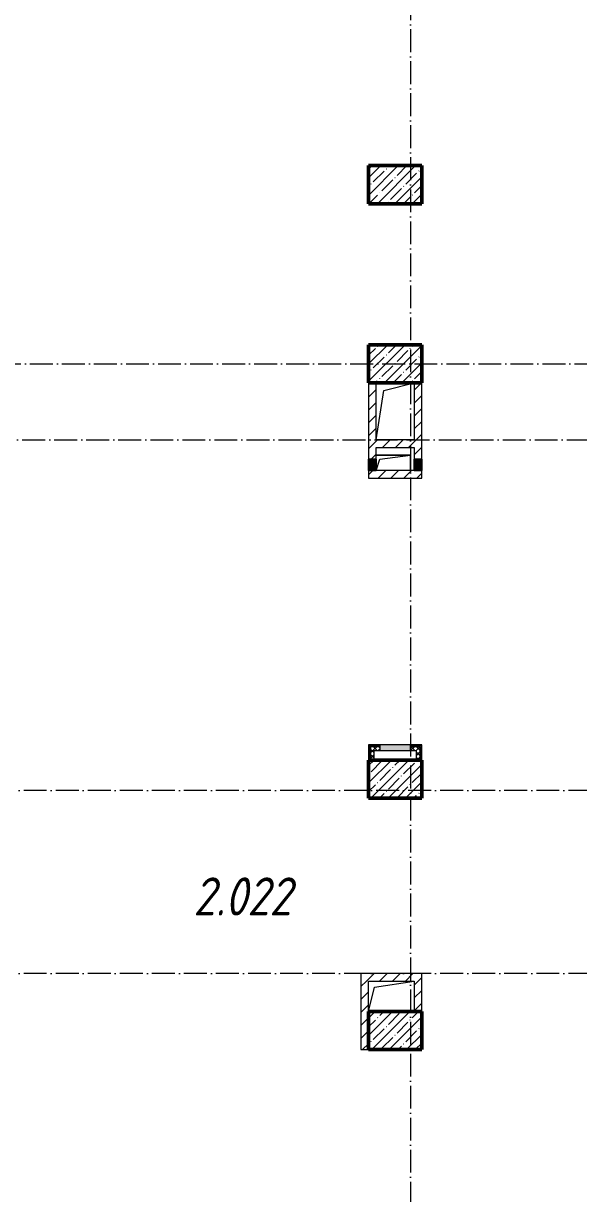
# Model space of a CAD drawing. Header units: millimetres. Extents: x 2294 to 908349, y -83289 to 219220.
# Drawn here: x 91588 to 98868, y 70716 to 86073 of the extents above; entities that cross this region are included whole.
import ezdxf

# ---------------------------------------------------------------- set-up
doc = ezdxf.new("R2010")
doc.units = ezdxf.units.MM
doc.linetypes.add('50_200_ШТРИХ_1Т_ш5_п1_п1_', pattern=[700, 500, -100, 0, -100])
for name, color, linetype, lineweight in [('A-DETL-GENF-OTLN', 7, 'Continuous', 9), ('A-FLOR-____-OTLN', 7, 'Continuous', 9), ('A-GENM-____-OTLN', 7, 'Continuous', 9), ('A-GLAZ-____-OTLN', 7, 'Continuous', 9), ('A-WALL-____-MCUT', 7, 'Continuous', 13), ('A-WALL-____-MCUT-1', 7, 'Continuous', 9), ('A-WALL-____-PATT-1', 7, 'Continuous', 9), ('A-WALL-FNSH-MCUT-1', 7, 'Continuous', 9), ('S-COLS-____-MCUT', 7, 'Continuous', 50), ('S-COLS-____-OTLN', 7, 'Continuous', 9), ('S-GRID-____-OTLN-1', 7, '50_200_ШТРИХ_1Т_ш5_п1_п1_', 9), ('Марки помещений', 7, 'Continuous', 9)]:
    doc.layers.add(name, color=color, linetype=linetype, lineweight=lineweight)
doc.layers.add('A-WALL-____-PATT-3', color=9, linetype='Continuous', lineweight=9, true_color=0x808080)
doc.styles.add('ISOCPEUR_I_2', font='isocpeui.ttf', dxfattribs={"width": 0.85, "height": 2.3})
pattern_1 = [(45, (7562.79, 6025.28), (-84.85281, 84.85281), [])]
pattern_2 = [(45, (7562.787, 6025.276), (-35.35534, 35.35534), []), (135, (7562.787, 6025.276), (-35.35534, -35.35534), [])]

# ---------------------------------------------------------------- blocks, each defined once
blk = doc.blocks.new('BSC_Колонна _Прямоугольная - 500х700-V131-АР1_План отверстий 2 этажа в осях 1-64_Ю-ЯЯ')
at = {"layer": 'S-COLS-____-OTLN'}
h = blk.add_hatch(dxfattribs=at)
h.set_pattern_fill('FP_144', color=256, style=0, pattern_type=2)
h.set_pattern_definition([(315, (-66831.04, 88900), (114.04925, 114.04925), []), (315, (-66831.04, 88785.95), (114.04925, 114.04925), [201.613, -40.323, 3.353, -36.97])])
h.paths.add_polyline_path([(-250, -350), (250, -350), (250, 350), (-250, 350)], flags=0)
at = {"layer": 'S-COLS-____-MCUT'}
for p, q in [((250, 350), (-250, 350)), ((-250, 350), (-250, -350)), ((250, -350), (250, 350)), ((-250, -350), (250, -350))]:
    blk.add_line(p, q, dxfattribs=at)
blk = doc.blocks.new('BSC_Колонна _Прямоугольная - 500х700-V134-АР1_План отверстий 2 этажа в осях 1-64_Ю-ЯЯ')
at = {"layer": 'S-COLS-____-OTLN'}
h = blk.add_hatch(dxfattribs=at)
h.set_pattern_fill('FP_147', color=256, style=0, pattern_type=2)
h.set_pattern_definition([(315, (-70131.04, 88900), (114.04925, 114.04925), []), (315, (-70131.04, 88785.95), (114.04925, 114.04925), [201.613, -40.323, 3.353, -36.97])])
h.paths.add_polyline_path([(-250, -350), (250, -350), (250, 350), (-250, 350)], flags=0)
at = {"layer": 'S-COLS-____-MCUT'}
for p, q in [((250, 350), (-250, 350)), ((-250, 350), (-250, -350)), ((250, -350), (250, 350)), ((-250, -350), (250, -350))]:
    blk.add_line(p, q, dxfattribs=at)
blk = doc.blocks.new('BSC_Колонна _Прямоугольная - 500х700-V137-АР1_План отверстий 2 этажа в осях 1-64_Ю-ЯЯ')
at = {"layer": 'S-COLS-____-OTLN'}
h = blk.add_hatch(dxfattribs=at)
h.set_pattern_fill('FP_150', color=256, style=0, pattern_type=2)
h.set_pattern_definition([(315, (-75581.04, 88900), (114.04925, 114.04925), []), (315, (-75581.04, 88785.95), (114.04925, 114.04925), [201.613, -40.323, 3.353, -36.97])])
h.paths.add_polyline_path([(-250, -350), (250, -350), (250, 350), (-250, 350)], flags=0)
at = {"layer": 'S-COLS-____-MCUT'}
for p, q in [((250, 350), (-250, 350)), ((-250, 350), (-250, -350)), ((250, -350), (250, 350)), ((-250, -350), (250, -350))]:
    blk.add_line(p, q, dxfattribs=at)
blk = doc.blocks.new('BSC_Колонна _Прямоугольная - 500х700-V140-АР1_План отверстий 2 этажа в осях 1-64_Ю-ЯЯ')
at = {"layer": 'S-COLS-____-OTLN'}
h = blk.add_hatch(dxfattribs=at)
h.set_pattern_fill('FP_153', color=256, style=0, pattern_type=2)
h.set_pattern_definition([(315, (-77931.04, 88900), (114.04925, 114.04925), []), (315, (-77931.04, 88785.95), (114.04925, 114.04925), [201.613, -40.323, 3.353, -36.97])])
h.paths.add_polyline_path([(-250, -350), (250, -350), (250, 350), (-250, 350)], flags=0)
at = {"layer": 'S-COLS-____-MCUT'}
for p, q in [((250, 350), (-250, 350)), ((-250, 350), (-250, -350)), ((250, -350), (250, 350)), ((-250, -350), (250, -350))]:
    blk.add_line(p, q, dxfattribs=at)
blk = doc.blocks.new('AR_Отверстие прямоугольное _в плите_ - AR_Отверстие прямоугольное _в плите_-30552529-АР1_План отверстий 2 этажа в осях 1-64_Ю-ЯЯ')
at = {"layer": 'A-GENM-____-OTLN'}
for p, q in [((-150, 275), (250, 375)), ((-250, -375), (-150, 275))]:
    blk.add_line(p, q, dxfattribs=at)
blk = doc.blocks.new('AR_Отверстие прямоугольное _в плите_ - AR_Отверстие прямоугольное _в плите_-30552531-АР1_План отверстий 2 этажа в осях 1-64_Ю-ЯЯ')
at = {"layer": 'A-GENM-____-OTLN'}
for p, q in [((-220, 120), (300, 200)), ((-300, -200), (-220, 120))]:
    blk.add_line(p, q, dxfattribs=at)
blk = doc.blocks.new('AR_Отверстие прямоугольное _в плите_ - AR_Отверстие прямоугольное _в плите_-30553087-АР1_План отверстий 2 этажа в осях 1-64_Ю-ЯЯ')
at = {"layer": 'A-GENM-____-OTLN'}
for p, q in [((225, 100), (-225, 100)), ((-225, -100), (-175, 50)), ((-175, 50), (225, 100)), ((225, -100), (225, 100))]:
    blk.add_line(p, q, dxfattribs=at)
blk = doc.blocks.new('AR_Отверстие Ниша - Лючок-32406263-АР1_План отверстий 2 этажа в осях 1-64_Ю-ЯЯ')
at = {"layer": 'A-GLAZ-____-OTLN'}
blk.add_hatch(color=256, dxfattribs=at).paths.add_polyline_path([(-200, 37), (-200, -38), (200, -38), (200, 37)], flags=0)
for p, q in [((200, 37), (-200, 37)), ((-200, 37), (-200, -38)), ((200, -38), (200, 37)), ((-200, -38), (200, -38))]:
    blk.add_line(p, q, dxfattribs=at)
blk = doc.blocks.new('AR_Отверстие прямоугольное _в стене__БезПР - AR_Отверстие прямоугольное _в стене__БезПР-V203-АР1_План отверстий 2 этажа в осях 1-64_Ю-ЯЯ')
at = {"layer": 'A-GLAZ-____-OTLN'}
blk.add_hatch(color=256, dxfattribs=at).paths.add_polyline_path([(75, -50), (75, 50), (-75, 50), (-75, -50)], flags=0)
at = {"layer": 'A-DETL-GENF-OTLN'}
for p, q in [((-75, -50), (-75, 50)), ((-75, 50), (75, 50)), ((75, 50), (-75, -50)), ((-75, 50), (75, -50)), ((75, 50), (-75, 50)), ((-75, 50), (-75, -50)), ((75, 50), (75, -50)), ((75, -50), (75, 50)), ((75, -50), (-75, -50)), ((-75, -50), (75, -50))]:
    blk.add_line(p, q, dxfattribs=at)
blk = doc.blocks.new('2floor')
at = {"layer": 'A-WALL-____-PATT-1'}
h = blk.add_hatch(dxfattribs=at)
h.set_pattern_fill('FP_4', color=256, style=0, pattern_type=2)
h.set_pattern_definition(pattern_1)
h.paths.add_polyline_path([(96113, 80356), (96213, 80356), (96213, 81356), (96113, 81356)], flags=0)
h = blk.add_hatch(dxfattribs=at)
h.set_pattern_fill('FP_4', color=256, style=0, pattern_type=2)
h.set_pattern_definition(pattern_1)
h.paths.add_polyline_path([(96775, 80356), (96813, 80356), (96813, 81356), (96713, 81356), (96713, 80356), (96763, 80356)], flags=0)
h = blk.add_hatch(dxfattribs=at)
h.set_pattern_fill('FP_4', color=256, style=0, pattern_type=2)
h.set_pattern_definition(pattern_1)
h.paths.add_polyline_path([(96713, 80506), (96713, 80606), (96213, 80606), (96213, 80506)], flags=0)
h = blk.add_hatch(dxfattribs=at)
h.set_pattern_fill('FP_4', color=256, style=0, pattern_type=2)
h.set_pattern_definition(pattern_1)
h.paths.add_polyline_path([(96213, 80106), (96813, 80106), (96813, 80206), (96113, 80206), (96113, 80106)], flags=0)
h = blk.add_hatch(dxfattribs=at)
h.set_pattern_fill('FP_4', color=256, style=0, pattern_type=2)
h.set_pattern_definition(pattern_1)
h.paths.add_polyline_path([(96713, 73506), (96813, 73506), (96813, 73606), (96013, 73606), (96013, 73506), (96113, 73506)], flags=0)
h = blk.add_hatch(dxfattribs=at)
h.set_pattern_fill('FP_4', color=256, style=0, pattern_type=2)
h.set_pattern_definition(pattern_1)
h.paths.add_polyline_path([(96113, 72606), (96113, 73506), (96013, 73506), (96013, 72606)], flags=0)
h = blk.add_hatch(dxfattribs=at)
h.set_pattern_fill('FP_4', color=256, style=0, pattern_type=2)
h.set_pattern_definition(pattern_1)
h.paths.add_polyline_path([(96813, 73106), (96813, 73506), (96713, 73506), (96713, 73106)], flags=0)
at = {"layer": 'A-WALL-____-PATT-3'}
h = blk.add_hatch(dxfattribs=at)
h.set_pattern_fill('FP_7', color=256, style=0, pattern_type=2)
h.set_pattern_definition(pattern_2)
h.paths.add_polyline_path([(96138, 76531), (96263, 76531), (96263, 76581), (96138, 76581)], flags=0)
h.paths.add_polyline_path([(96788, 76531), (96788, 76581), (96663, 76581), (96663, 76531), (96738, 76531)], flags=0)
h = blk.add_hatch(dxfattribs=at)
h.set_pattern_fill('FP_7', color=256, style=0, pattern_type=2)
h.set_pattern_definition(pattern_2)
h.paths.add_polyline_path([(96188, 76406), (96188, 76531), (96138, 76531), (96138, 76406)], flags=0)
h = blk.add_hatch(dxfattribs=at)
h.set_pattern_fill('FP_7', color=256, style=0, pattern_type=2)
h.set_pattern_definition(pattern_2)
h.paths.add_polyline_path([(96788, 76406), (96788, 76531), (96738, 76531), (96738, 76406)], flags=0)
at = {"layer": 'A-FLOR-____-OTLN'}
for p, q in [((96213, 80406), (96663, 80406)), ((96663, 80406), (96663, 80206))]:
    blk.add_line(p, q, dxfattribs=at)
at = {"layer": 'A-WALL-____-MCUT'}
for p, q in [((96263, 76581), (96138, 76581)), ((96138, 76581), (96138, 76406)), ((96188, 76531), (96263, 76531)), ((96188, 76406), (96188, 76531)), ((96788, 76581), (96663, 76581)), ((96663, 76531), (96738, 76531)), ((96738, 76531), (96738, 76406)), ((96788, 76581), (96788, 76406))]:
    blk.add_line(p, q, dxfattribs=at)
at = {"layer": 'A-WALL-____-MCUT-1'}
for p, q in [((96263, 76594), (96125, 76594)), ((96125, 76594), (96125, 76406)), ((96800, 76594), (96663, 76594)), ((96800, 76594), (96800, 76406))]:
    blk.add_line(p, q, dxfattribs=at)
at = {"layer": 'A-WALL-FNSH-MCUT-1'}
for p, q in [((96113, 81356), (96113, 80356)), ((96213, 80606), (96213, 81356)), ((96713, 81356), (96713, 80606)), ((96813, 80356), (96813, 81356)), ((96713, 80606), (96213, 80606)), ((96213, 80356), (96213, 80506)), ((96213, 80506), (96713, 80506)), ((96713, 80506), (96713, 80356)), ((96113, 80206), (96113, 80106)), ((96713, 80206), (96213, 80206)), ((96813, 80106), (96813, 80206)), ((96113, 80106), (96813, 80106)), ((96263, 76606), (96113, 76606)), ((96113, 76606), (96113, 76406)), ((96813, 76606), (96663, 76606)), ((96813, 76406), (96813, 76606)), ((96813, 73606), (96013, 73606)), ((96013, 73606), (96013, 72606)), ((96813, 73106), (96813, 73606)), ((96113, 73506), (96713, 73506)), ((96113, 73106), (96113, 73506)), ((96713, 73506), (96713, 73106)), ((96013, 72606), (96113, 72606))]:
    blk.add_line(p, q, dxfattribs=at)
at = {"layer": 'A-GENM-____-OTLN'}
for name, p in [('AR_Отверстие прямоугольное _в плите_ - AR_Отверстие прямоугольное _в плите_-30552529-АР1_План отверстий 2 этажа в осях 1-64_Ю-ЯЯ', (96463, 80981)), ('AR_Отверстие прямоугольное _в плите_ - AR_Отверстие прямоугольное _в плите_-30553087-АР1_План отверстий 2 этажа в осях 1-64_Ю-ЯЯ', (96438, 80306)), ('AR_Отверстие прямоугольное _в плите_ - AR_Отверстие прямоугольное _в плите_-30552531-АР1_План отверстий 2 этажа в осях 1-64_Ю-ЯЯ', (96413, 73306))]:
    blk.add_blockref(name, p, dxfattribs=at)
at = {"layer": 'A-GLAZ-____-OTLN'}
for name, p, rotation in [('AR_Отверстие прямоугольное _в стене__БезПР - AR_Отверстие прямоугольное _в стене__БезПР-V203-АР1_План отверстий 2 этажа в осях 1-64_Ю-ЯЯ', (96163, 80281), 270), ('AR_Отверстие прямоугольное _в стене__БезПР - AR_Отверстие прямоугольное _в стене__БезПР-V203-АР1_План отверстий 2 этажа в осях 1-64_Ю-ЯЯ', (96763, 80281), 270), ('AR_Отверстие Ниша - Лючок-32406263-АР1_План отверстий 2 этажа в осях 1-64_Ю-ЯЯ', (96463, 76569), 180)]:
    blk.add_blockref(name, p, dxfattribs=dict(at, rotation=rotation))
at = {"layer": 'S-COLS-____-OTLN', "rotation": 89.9999999999999}
for name, p in [('BSC_Колонна _Прямоугольная - 500х700-V140-АР1_План отверстий 2 этажа в осях 1-64_Ю-ЯЯ', (96463, 83956)), ('BSC_Колонна _Прямоугольная - 500х700-V137-АР1_План отверстий 2 этажа в осях 1-64_Ю-ЯЯ', (96463, 81606)), ('BSC_Колонна _Прямоугольная - 500х700-V134-АР1_План отверстий 2 этажа в осях 1-64_Ю-ЯЯ', (96463, 76156)), ('BSC_Колонна _Прямоугольная - 500х700-V131-АР1_План отверстий 2 этажа в осях 1-64_Ю-ЯЯ', (96463, 72856))]:
    blk.add_blockref(name, p, dxfattribs=at)
at = {"layer": 'Марки помещений', "insert": (93815, 74866), "char_height": 500, "width": 785.65, "attachment_point": 1, "style": 'ISOCPEUR_I_2'}
blk.add_mtext('2.022', dxfattribs=at)
blk = doc.blocks.new('3osi')
at = {"layer": 'S-GRID-____-OTLN-1', "color": 251, "ltscale": 0.6, "true_color": 0x636466}
for p, q in [((254683.5, 96918.1), (254683.5, 46006.3)), ((214825.5, 81606.3), (269657.9, 81606.3)), ((200021, 80606.3), (269657.9, 80606.3)), ((269657.9, 76006.3), (214825.5, 76006.3)), ((269657.9, 73606.3), (160914.7, 73606.3))]:
    blk.add_line(p, q, dxfattribs=at)

msp = doc.modelspace()

# ---------------------------------------------------------------- block references
for name, p in [('3osi', (-158020.7, 0)), ('2floor', (0, 0))]:
    msp.add_blockref(name, p)

doc.saveas('drawing.dxf')
